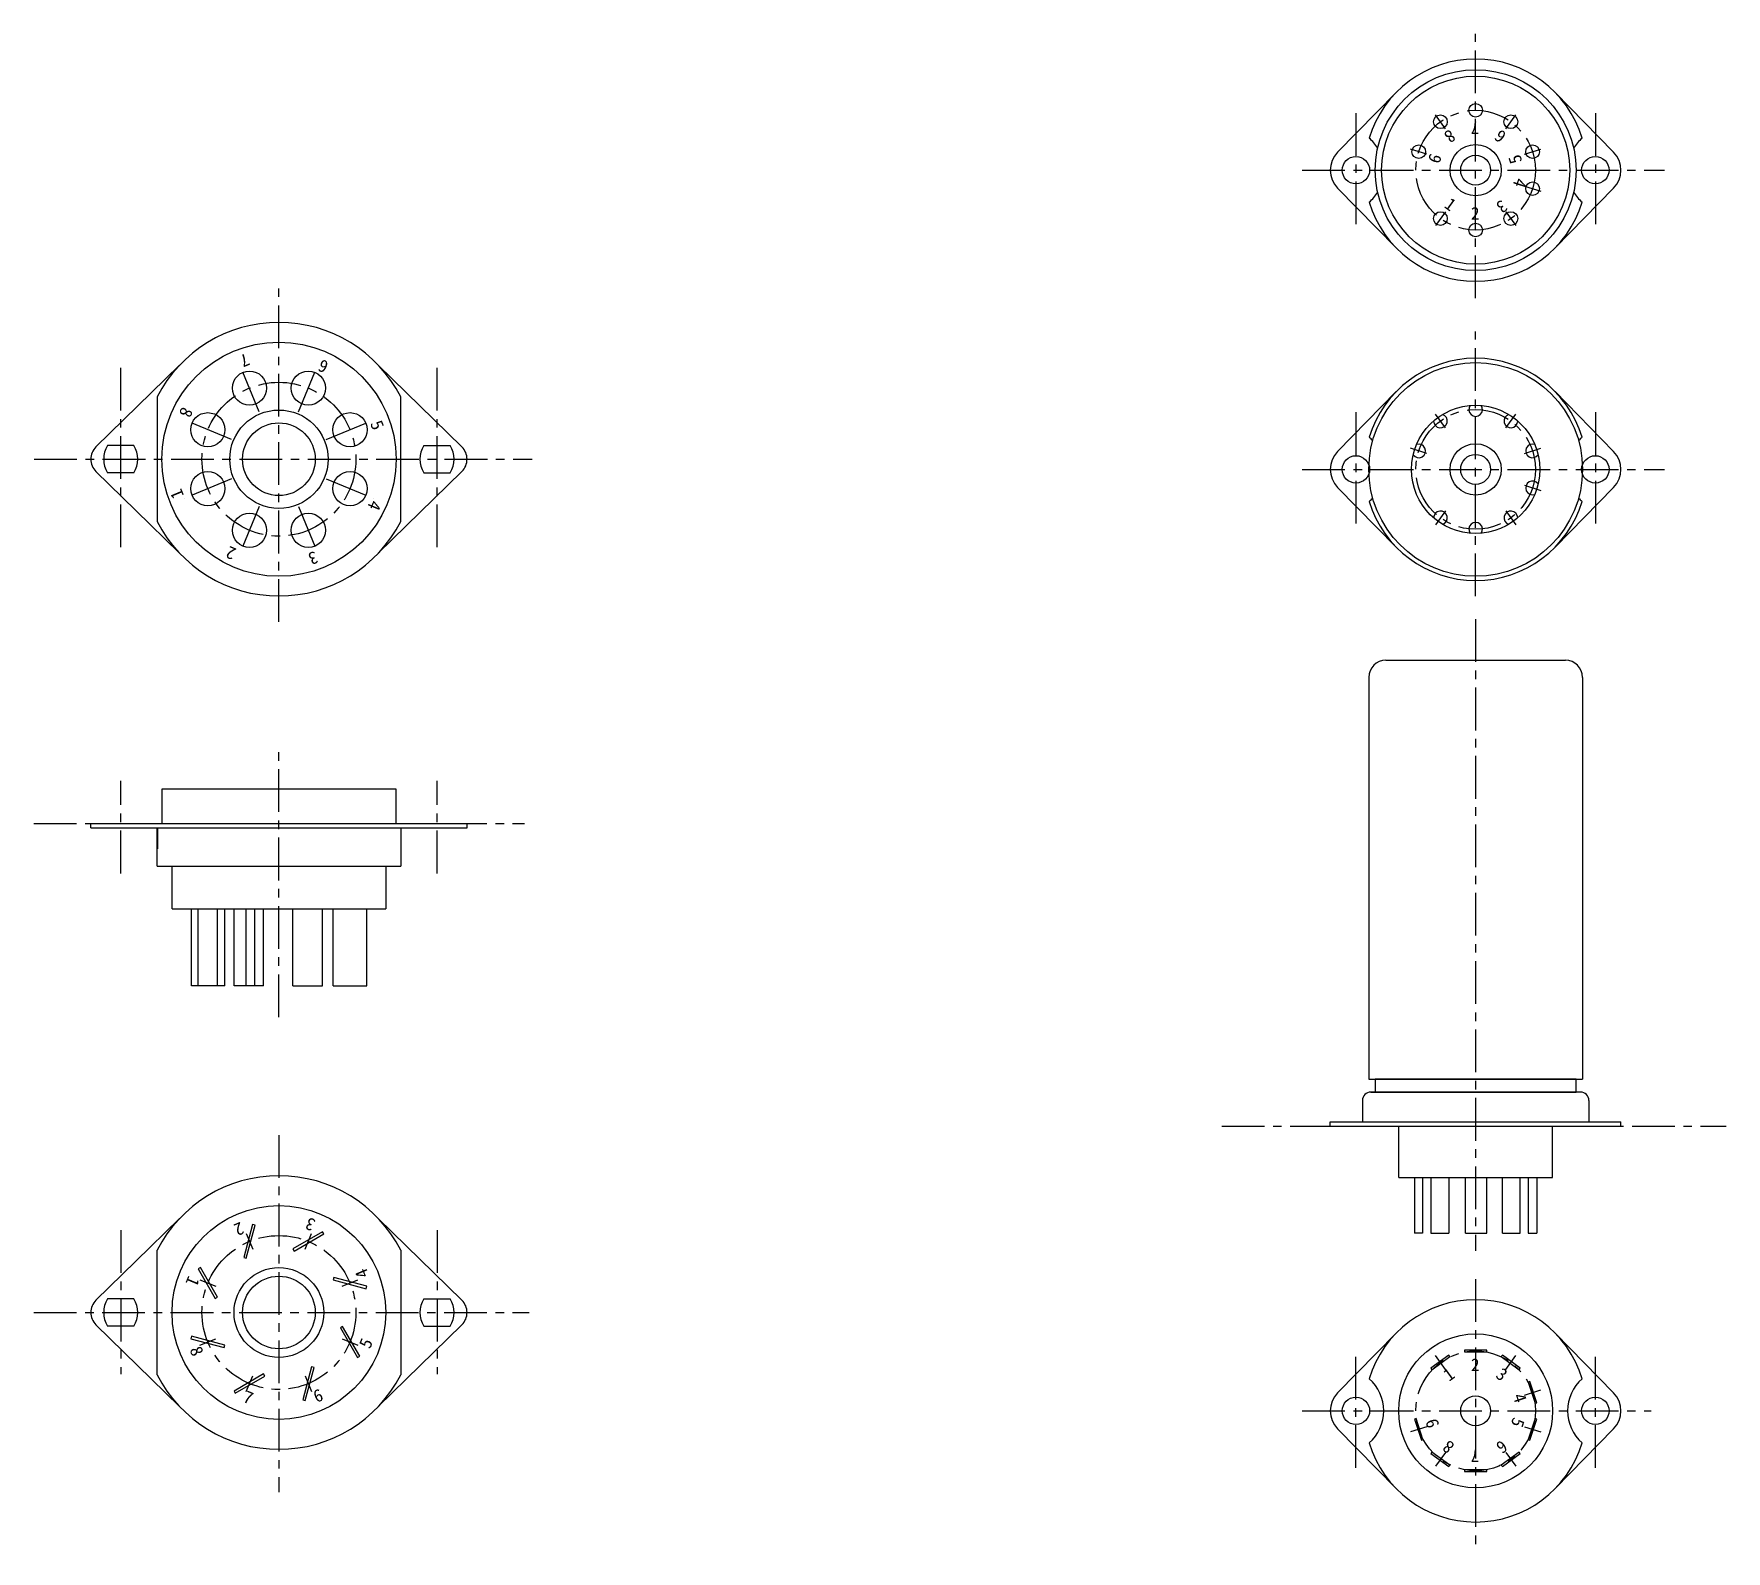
# Model space of a CAD drawing. Units: millimetres on the paper. Extents: x -121 to 77, y -82 to 95.
import ezdxf
from ezdxf.enums import TextEntityAlignment as Align

# ---------------------------------------------------------------- set-up
doc = ezdxf.new("R2010")
doc.units = ezdxf.units.MM
doc.linetypes.add('CHAIN1', pattern=[8, 5, -1, 1, -1])
doc.layers.add('0-0_OUTLINE', color=3, linetype='Continuous')
doc.layers.add('0-1_CENTER LINE', color=4, linetype='CHAIN1')
doc.styles.add('ＭＳ ゴシック', font='')
doc.styles.get('ＭＳ ゴシック').set_extended_font_data('MS Gothic')

msp = doc.modelspace()

# ---------------------------------------------------------------- linework, layer by layer
at = {"layer": '0-0_OUTLINE'}
for p, q in [((31.734, 81.35), (38.591, 88.348)), ((57.163, 88.348), (64.02, 81.35)), ((38.591, 70.152), (31.734, 77.15)), ((64.02, 77.15), (57.163, 70.152)), ((-103.737, 56.443), (-113.502, 46.871)), ((-70.702, 46.871), (-80.476, 56.451)), ((-106.352, 52.718), (-106.352, 38.167)), ((-77.852, 38.167), (-77.852, 52.718)), ((31.734, 46.35), (38.591, 53.348)), ((57.163, 53.348), (64.02, 46.35)), ((-109.065, 47.043), (-112.14, 47.043)), ((-75.14, 47.043), (-72.065, 47.043)), ((-108.852, 39.456), (-113.502, 44.014)), ((-109.065, 43.843), (-112.14, 43.843)), ((-70.702, 44.014), (-80.476, 34.435)), ((-75.14, 43.843), (-72.065, 43.843)), ((38.591, 35.152), (31.734, 42.15)), ((64.02, 42.15), (57.163, 35.152)), ((-108.852, 39.456), (-103.729, 34.435)), ((37.377, 21.92), (58.377, 21.92)), ((35.377, 19.92), (35.377, -27.08)), ((60.377, 19.92), (60.377, -27.08)), ((-114.102, 2.84), (-70.102, 2.84)), ((-114.102, 2.34), (-114.102, 2.84)), ((-106.352, -2.16), (-106.352, 2.34)), ((-106.252, -0.13), (-106.252, 2.34)), ((-103.302, 2.84), (-80.902, 2.84)), ((-77.852, 2.34), (-77.852, -2.16)), ((-106.352, -2.16), (-77.852, -2.16)), ((-104.602, -7.16), (-104.602, -2.16)), ((-79.602, -2.16), (-79.602, -7.16)), ((-104.602, -7.16), (-79.602, -7.16)), ((-101.547, -16.16), (-101.547, -7.16)), ((-99.287, -16.16), (-99.287, -7.16)), ((-98.447, -16.16), (-98.447, -7.16)), ((-97.354, -16.16), (-97.354, -7.16)), ((-95.919, -16.16), (-95.919, -7.16)), ((-94.926, -16.16), (-94.926, -7.16)), ((-93.89, -16.16), (-93.89, -7.16)), ((-90.465, -16.16), (-90.465, -7.16)), ((-87.001, -16.16), (-87.001, -7.16)), ((-85.758, -16.16), (-85.758, -7.16)), ((-81.817, -16.16), (-81.817, -7.16)), ((-90.465, -16.16), (-87.001, -16.16)), ((-85.758, -16.16), (-81.817, -16.16)), ((35.377, -27.08), (60.377, -27.08)), ((34.627, -29.58), (34.627, -32.08)), ((35.627, -28.58), (59.627, -28.58)), ((60.127, -28.58), (35.627, -28.58)), ((61.127, -29.58), (61.127, -32.08)), ((30.877, -32.08), (64.877, -32.08)), ((30.877, -32.58), (30.877, -32.08)), ((30.877, -32.58), (64.877, -32.58)), ((38.877, -38.58), (38.877, -32.58)), ((64.877, -32.58), (64.877, -32.08)), ((40.723, -38.58), (40.723, -45.08)), ((42.652, -38.58), (42.652, -45.08)), ((44.755, -38.58), (44.755, -45.08)), ((46.698, -45.08), (46.698, -38.58)), ((49.177, -45.08), (49.177, -38.58)), ((50.999, -45.08), (50.999, -38.58)), ((53.102, -45.08), (53.102, -38.58)), ((54.038, -38.58), (54.038, -45.08)), ((55.031, -38.58), (55.031, -45.08)), ((-108.852, -48.382), (-103.729, -43.361)), ((-70.702, -52.941), (-80.476, -43.361)), ((42.652, -45.08), (44.755, -45.08)), ((46.698, -45.08), (49.177, -45.08)), ((50.999, -45.08), (53.102, -45.08)), ((54.038, -45.08), (55.031, -45.08)), ((-106.352, -61.645), (-106.352, -47.093)), ((-77.852, -47.093), (-77.852, -61.645)), ((-108.852, -48.382), (-113.502, -52.941)), ((-109.065, -52.769), (-112.14, -52.769)), ((-75.14, -52.769), (-72.065, -52.769)), ((-103.737, -65.369), (-113.502, -55.797)), ((-109.065, -55.969), (-112.14, -55.969)), ((-70.702, -55.797), (-80.476, -65.377)), ((-75.14, -55.969), (-72.065, -55.969)), ((38.591, -56.775), (31.734, -63.773)), ((64.02, -63.773), (57.163, -56.775)), ((31.734, -67.973), (38.591, -74.971)), ((57.163, -74.971), (64.02, -67.973))]:
    msp.add_line(p, q, dxfattribs=at)
for points in [[(-105.802, 2.84), (-78.402, 2.84), (-78.402, 6.84), (-105.802, 6.84)], [(-95.174, -44.083), (-96.209, -47.947), (-95.919, -48.025), (-94.884, -44.161)], [(-87.001, -44.924), (-90.465, -46.924), (-90.315, -47.184), (-86.851, -45.184)], [(-101.547, -49.268), (-99.547, -52.732), (-99.287, -52.582), (-101.287, -49.118)], [(-81.817, -51.297), (-85.681, -50.262), (-85.758, -50.552), (-81.895, -51.587)], [(-102.388, -57.44), (-98.524, -58.476), (-98.447, -58.186), (-102.31, -57.15)], [(-82.658, -59.47), (-84.658, -56.006), (-84.917, -56.156), (-82.917, -59.62)], [(44.755, -59.365), (42.652, -60.893), (42.77, -61.055), (44.873, -59.527)], [(49.177, -58.773), (46.577, -58.773), (46.577, -58.973), (49.177, -58.973)], [(53.102, -60.893), (50.999, -59.365), (50.881, -59.527), (52.984, -61.055)], [(-89.031, -64.654), (-87.996, -60.791), (-88.286, -60.713), (-89.321, -64.577)], [(-97.204, -63.814), (-93.74, -61.814), (-93.89, -61.554), (-97.354, -63.554)], [(55.031, -64.915), (54.228, -62.443), (54.038, -62.504), (54.841, -64.977)], [(40.723, -66.831), (41.526, -69.303), (41.716, -69.242), (40.913, -66.769)], [(54.228, -69.303), (55.031, -66.831), (54.841, -66.769), (54.038, -69.242)], [(42.652, -70.853), (44.755, -72.381), (44.873, -72.219), (42.77, -70.691)], [(50.999, -72.381), (53.102, -70.853), (52.984, -70.691), (50.881, -72.219)], [(46.577, -72.973), (49.177, -72.973), (49.177, -72.773), (46.577, -72.773)]]:
    msp.add_lwpolyline(points, close=True, dxfattribs=at)
for points in [[(-114.102, 2.34), (-70.102, 2.34), (-70.102, 2.84)], [(-98.447, -16.16), (-99.287, -16.16), (-101.547, -16.16), (-102.31, -16.16), (-102.31, -7.16)], [(-93.89, -16.16), (-94.926, -16.16), (-95.919, -16.16), (-97.354, -16.16)], [(59.627, -28.58), (59.627, -27.08), (36.127, -27.08), (36.127, -28.58)], [(38.877, -38.58), (56.877, -38.58), (56.877, -32.58)], [(41.679, -38.58), (41.679, -45.08), (40.723, -45.08)]]:
    msp.add_lwpolyline(points, dxfattribs=at)
for centre, radius in [((47.877, 79.25), 11.75), ((47.877, 79.25), 11), ((43.763, 84.913), 0.8), ((47.877, 86.25), 0.8), ((51.992, 84.913), 0.8), ((41.22, 81.413), 0.8), ((47.877, 79.25), 3), ((54.534, 81.413), 0.8), ((33.877, 79.25), 1.6), ((47.877, 79.25), 1.75), ((61.877, 79.25), 1.6), ((54.534, 77.087), 0.8), ((43.763, 73.587), 0.8), ((51.992, 73.587), 0.8), ((47.877, 72.25), 0.8), ((-92.102, 45.443), 13.7), ((-95.547, 53.758), 2), ((-88.658, 53.758), 2), ((47.877, 44.25), 12.5), ((47.877, 44.25), 7.5), ((-100.417, 48.887), 2), ((-92.102, 45.443), 5.75), ((-92.102, 45.443), 4.25), ((-83.788, 48.887), 2), ((33.877, 44.25), 1.6), ((47.877, 44.25), 3), ((47.877, 44.25), 1.75), ((61.877, 44.25), 1.6), ((-100.417, 41.998), 2), ((-83.788, 41.998), 2), ((-95.547, 37.128), 2), ((-88.658, 37.128), 2), ((-92.102, -54.369), 12.5), ((-92.102, -54.369), 5.25), ((-92.102, -54.369), 4.25), ((47.877, -65.873), 9), ((33.877, -65.873), 1.6), ((47.877, -65.873), 1.75), ((61.877, -65.873), 1.6)]:
    msp.add_circle(centre, radius, dxfattribs=at)
for centre, radius, start, end in [((47.877, 79.25), 13, 16.78055, 163.21945), ((33.877, 79.25), 3, 135.58469, 224.41531), ((32.127, 79.25), 5, 31.00272, 48.64563), ((63.627, 79.25), 5, 131.35437, 148.99728), ((61.877, 79.25), 3, 315.58469, 44.41531), ((32.127, 79.25), 5, 311.35437, 328.99728), ((47.877, 79.25), 13, 196.78055, 343.21945), ((63.627, 79.25), 5, 211.00272, 228.64563), ((-92.102, 45.443), 16, 27.04811, 152.95189), ((47.877, 44.25), 13, 16.78055, 163.21945), ((47.877, 51.25), 0.8, 143.83032, 36.16968), ((43.763, 49.913), 0.8, 179.83032, 72.16968), ((51.992, 49.913), 0.8, 107.83032, 0.16968), ((32.127, 44.25), 5, 42.12642, 48.64563), ((63.627, 44.25), 5, 131.35437, 137.87358), ((-112.102, 45.443), 2, 134.427, 225.573), ((-109.602, 45.443), 3, 147.76905, 212.23095), ((-111.602, 45.443), 3, 327.76905, 32.23095), ((-72.602, 45.443), 3, 147.76905, 212.23095), ((-74.602, 45.443), 3, 327.76905, 32.23095), ((-72.102, 45.443), 2, 314.427, 45.573), ((33.877, 44.25), 3, 135.58469, 224.41531), ((41.22, 46.413), 0.8, 215.83032, 108.16968), ((54.534, 46.413), 0.8, 71.83032, 324.16968), ((61.877, 44.25), 3, 315.58469, 44.41531), ((54.534, 42.087), 0.8, 35.83032, 288.16968), ((32.127, 44.25), 5, 311.35437, 317.87358), ((47.877, 44.25), 13, 196.78055, 343.21945), ((63.627, 44.25), 5, 222.12642, 228.64563), ((-92.102, 45.443), 16, 207.04811, 332.95189), ((43.763, 38.587), 0.8, 287.83032, 180.16968), ((47.877, 37.25), 0.8, 323.83032, 216.16968), ((51.992, 38.587), 0.8, 359.83032, 252.16968), ((37.377, 19.92), 2, 90, 180), ((58.377, 19.92), 2, 0, 90), ((35.627, -29.58), 1, 90, 180), ((60.127, -29.58), 1, 0, 90), ((-92.102, -54.369), 16, 27.04811, 152.95189), ((-112.102, -54.369), 2, 134.427, 225.573), ((-109.602, -54.369), 3, 147.76905, 212.23095), ((-111.602, -54.369), 3, 327.76905, 32.23095), ((-72.602, -54.369), 3, 147.76905, 212.23095), ((-74.602, -54.369), 3, 327.76905, 32.23095), ((-72.102, -54.369), 2, 314.427, 45.573), ((47.877, -65.873), 13, 16.78055, 163.21945), ((-92.102, -54.369), 16, 207.04811, 332.95189), ((32.127, -65.873), 5, 311.35437, 48.64563), ((63.627, -65.873), 5, 131.35437, 228.64563), ((33.877, -65.873), 3, 135.58469, 224.41531), ((61.877, -65.873), 3, 315.58469, 44.41531), ((47.877, -65.873), 13, 196.78055, 343.21945)]:
    msp.add_arc(centre, radius, start, end, dxfattribs=at)
at = {"layer": '0-1_CENTER LINE'}
for p, q in [((47.877, 64.265), (47.877, 95.196)), ((33.877, 85.93), (33.877, 72.451)), ((44.35, 84.104), (43.175, 85.722)), ((51.404, 84.104), (52.579, 85.722)), ((61.877, 85.93), (61.877, 72.451)), ((42.171, 81.104), (40.269, 81.722)), ((53.583, 81.104), (55.486, 81.722)), ((27.59, 79.25), (69.971, 79.25)), ((53.583, 77.396), (55.486, 76.778)), ((44.35, 74.396), (43.175, 72.778)), ((51.404, 74.396), (52.579, 72.778)), ((-92.102, 26.427), (-92.102, 65.466)), ((47.877, 29.43), (47.877, 60.361)), ((-110.602, 35.135), (-110.602, 56.757)), ((-94.399, 50.986), (-96.695, 56.529)), ((-89.806, 50.986), (-87.51, 56.529)), ((-73.602, 35.135), (-73.602, 56.757)), ((-97.646, 47.739), (-103.189, 50.035)), ((-86.559, 47.739), (-81.016, 50.035)), ((33.877, 50.93), (33.877, 37.451)), ((44.35, 49.104), (43.175, 50.722)), ((51.404, 49.104), (52.579, 50.722)), ((61.877, 50.93), (61.877, 37.451)), ((42.171, 46.104), (40.269, 46.722)), ((53.583, 46.104), (55.486, 46.722)), ((-120.722, 45.443), (-62.463, 45.443)), ((27.59, 44.25), (69.971, 44.25)), ((-97.646, 43.147), (-103.189, 40.85)), ((-86.559, 43.147), (-81.016, 40.85)), ((53.583, 42.396), (55.486, 41.778)), ((-94.399, 39.899), (-96.695, 34.356)), ((-89.806, 39.899), (-87.51, 34.356)), ((44.35, 39.396), (43.175, 37.778)), ((51.404, 39.396), (52.579, 37.778)), ((47.877, 26.727), (47.877, -47.148)), ((-92.102, -19.82), (-92.102, 12.012)), ((-110.602, -3.003), (-110.602, 7.808)), ((-73.602, -3.003), (-73.602, 7.808)), ((-120.769, 2.84), (-63.364, 2.84)), ((-92.102, -33.634), (-92.102, -75.376)), ((18.177, -32.58), (77.178, -32.58)), ((-110.602, -44.745), (-110.602, -61.591)), ((-95.929, -45.13), (-95.164, -46.978)), ((-89.041, -46.978), (-88.276, -45.13)), ((-73.602, -44.745), (-73.602, -61.591)), ((-101.341, -50.542), (-99.493, -51.307)), ((-84.711, -51.307), (-82.864, -50.542)), ((47.877, -50.451), (47.877, -82.283)), ((-120.769, -54.369), (-62.826, -54.369)), ((-101.341, -58.196), (-99.493, -57.43)), ((-84.711, -57.43), (-82.864, -58.196)), ((33.877, -72.553), (33.877, -59.074)), ((61.877, -72.553), (61.877, -59.074)), ((44.35, -61.019), (43.175, -59.401)), ((51.404, -61.019), (52.579, -59.401)), ((-95.929, -63.608), (-95.164, -61.76)), ((-89.041, -61.76), (-88.276, -63.608)), ((53.583, -64.019), (55.486, -63.401)), ((27.59, -65.873), (68.398, -65.873)), ((42.171, -67.727), (40.269, -68.345)), ((53.583, -67.727), (55.486, -68.345)), ((44.35, -70.727), (43.175, -72.345)), ((51.404, -70.727), (52.579, -72.345))]:
    msp.add_line(p, q, dxfattribs=at)
for centre, radius in [((47.877, 79.25), 7), ((-92.102, 45.443), 9), ((47.877, 44.25), 7), ((-92.102, -54.369), 9), ((47.877, -65.873), 7)]:
    msp.add_circle(centre, radius, dxfattribs=at)

# ---------------------------------------------------------------- texts
at = {"layer": '0-0_OUTLINE', "color": 4, "style": 'ＭＳ ゴシック'}
for s, rotation, p in [('8', 216, (44.592, 84.45)), ('7', 180, (48.293, 85.352)), ('6', 144, (51.845, 83.856)), ('9', 252, (42.157, 81.444)), ('5', 108, (53.76, 80.405)), ('4', 252, (52.093, 78.584)), ('1', 324, (43.849, 74.603)), ('3', 216, (50.662, 76.215)), ('7', 202.5, (-96.078, 58.279)), ('6', 157.5, (-86.02, 57.192)), ('8', 247.5, (-103.844, 51.823)), ('5', 292.5, (-81.868, 49.453)), ('1', 112.5, (-102.778, 41.359)), ('4', 247.5, (-81.806, 40.932)), ('2', 157.5, (-96.817, 35.351)), ('3', 202.5, (-88.085, 35.145)), ('3', 157.5, (-87.535, -43.161)), ('2', 202.5, (-96.754, -43.332)), ('4', 112.5, (-81.133, -49.819)), ('1', 247.5, (-103.071, -49.819)), ('5', 67.5, (-81.048, -58.867)), ('8', 292.5, (-102.985, -58.867)), ('1', 36, (45.025, -62.844)), ('3', 324, (49.853, -62.25)), ('6', 22.5, (-87.535, -65.355)), ('7', 337.5, (-96.583, -65.184)), ('4', 288, (51.784, -64.256)), ('9', 108, (44.059, -67.449)), ('5', 252, (51.858, -66.41)), ('8', 144, (45.767, -69.455)), ('7', 180, (48.293, -69.975)), ('6', 216, (50.67, -68.861))]:
    msp.add_text(s, height=1.466, rotation=rotation, dxfattribs=at).set_placement(p, align=Align.BOTTOM_LEFT)
for p in [(47.327, 73.033), (47.327, -61.656)]:
    msp.add_text('2', height=1.466, dxfattribs=at).set_placement(p, align=Align.BOTTOM_LEFT)

doc.saveas('drawing.dxf')
